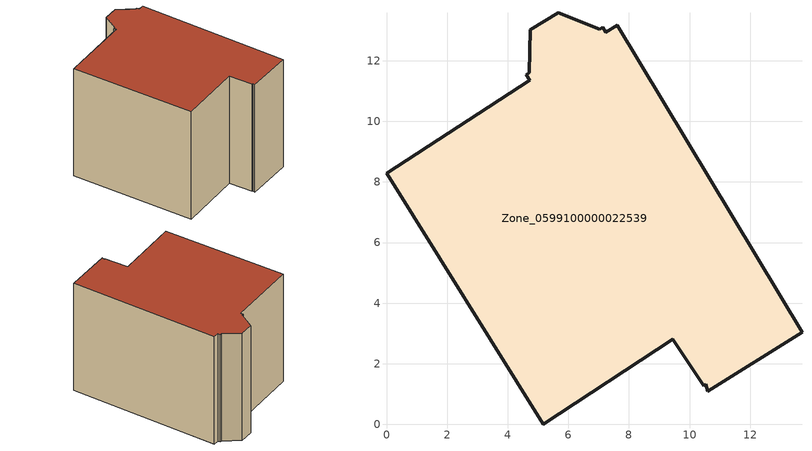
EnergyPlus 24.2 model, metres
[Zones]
Zone_0599100000022539
 floor ground (C_G): 9.44,2.81 5.18,0 0,8.29 4.73,11.35 4.61,11.54 4.71,11.6 4.75,13.02 5.66,13.58 7.04,13.04 7.14,13.1 7.24,12.94 7.61,13.18 13.71,3.04 10.6,1.09 10.54,1.32 10.46,1.27 z0
 wall outside (C_F): 7.24,12.94 7.14,13.1 7.04,13.04 5.66,13.58 4.75,13.02 4.71,11.6 4.61,11.54 4.73,11.35 0,8.29 5.18,0 9.44,2.81 10.46,1.27 10.54,1.32 10.6,1.09 13.71,3.04 7.61,13.18 7.24,12.94 z0:9.09
 roof outside (C_R): 10.46,1.27 10.54,1.32 10.6,1.09 13.71,3.04 7.61,13.18 7.24,12.94 7.14,13.1 7.04,13.04 5.66,13.58 4.75,13.02 4.71,11.6 4.61,11.54 4.73,11.35 0,8.29 5.18,0 9.44,2.81 z9.09
[BUILDING]
Pand.0599100000022539: North Axis=0; Terrain=City; Loads Convergence Tolerance Value=0.04; Temperature Convergence Tolerance Value=0.4; Solar Distribution=FullExterior; Maximum Number of Warmup Days=25; Minimum Number of Warmup Days=1
[Site:Location]
Rotterdam.The.Hague.AP_ZH_NLD Design_Conditions: Latitude=51.96; Longitude=4.45; Time Zone=1; Elevation=-4.5
[SITE:GROUNDTEMPERATURE:BUILDINGSURFACE]
18, 18, 18, 18, 18, 18, 18, 18, 18, 18, 18, 18
[MATERIAL] Thermal Absorptance=0.9; Solar Absorptance=0.7; Visible Absorptance=0.7
Name | Roughness | Thickness | Conductivity | Density | Specific Heat
G.D.1965 | MediumSmooth | 0.15 | 1 | 540 | 1210
F.D.1965 | Rough | 0.3 | 0.857143 | 1920 | 840
R.D.1965 | MediumRough | 0.2 | 0.08 | 1500 | 1000
[CONSTRUCTION]
C_G: G.D.1965
C_F: F.D.1965
C_R: R.D.1965
[ZONE]
Zone_0599100000022539: Type=1; Multiplier=1; Ceiling Height=Autocalculate; Volume=Autocalculate; Floor Area=autocalculate; Part of Total Floor Area=Yes
[ZONEINFILTRATION:DESIGNFLOWRATE]
Infil_Zone_0599100000022539: Zone or ZoneList or Space or SpaceList=Zone_0599100000022539; Schedule=AlwaysOn; Design Flow Rate Calculation Method=Flow/Area; Flow Rate per Floor Area=0.0042; Constant Term Coefficient=1; Temperature Term Coefficient=0; Velocity Term Coefficient=0; Velocity Squared Term Coefficient=0
[HVACTEMPLATE:ZONE:IDEALLOADSAIRSYSTEM]
Zone_0599100000022539: Maximum Heating Supply Air Temperature=50; Minimum Cooling Supply Air Temperature=13; Maximum Heating Supply Air Humidity Ratio=0.0156; Minimum Cooling Supply Air Humidity Ratio=0.0077; Heating Limit=NoLimit; Cooling Limit=NoLimit; Dehumidification Control Type=ConstantSensibleHeatRatio; Cooling Sensible Heat Ratio=0.7; Dehumidification Setpoint=60; Humidification Control Type=None; Humidification Setpoint=30; Outdoor Air Method=None; Outdoor Air Flow Rate per Person=0.00944; Outdoor Air Flow Rate per Zone Floor Area=0; Outdoor Air Flow Rate per Zone=0; Demand Controlled Ventilation Type=None; Outdoor Air Economizer Type=NoEconomizer; Heat Recovery Type=None; Sensible Heat Recovery Effectiveness=0.7; Latent Heat Recovery Effectiveness=0.65
[ZONECONTROL:THERMOSTAT]
ThermostatControl_Zone_0599100000022539: Zone or ZoneList=Zone_0599100000022539; Control Type Schedule=DualSetpointControlType; Control 1=Thermostat_Zone_0599100000022539; Temperature Difference Between Cutout And Setpoint=0
[THERMOSTATSETPOINT:DUALSETPOINT]
Thermostat_Zone_0599100000022539: Heating Setpoint Temperature Schedule=HeatingSetpoint_Zone_0599100000022539; Cooling Setpoint Temperature Schedule=CoolingSetpoint_Zone_0599100000022539
[SCHEDULE:COMPACT]
HeatingSetpoint_Zone_0599100000022539: Through: 12/31, For: AllDays, Until: 24:00, 21
CoolingSetpoint_Zone_0599100000022539: Through: 12/31, For: AllDays, Until: 24:00, 24
DualSetpointControlType: Through: 12/31, For: AllDays, Until: 24:00, 4
AlwaysOn: Through: 12/31, For: AllDays, Until: 24:00, 1
